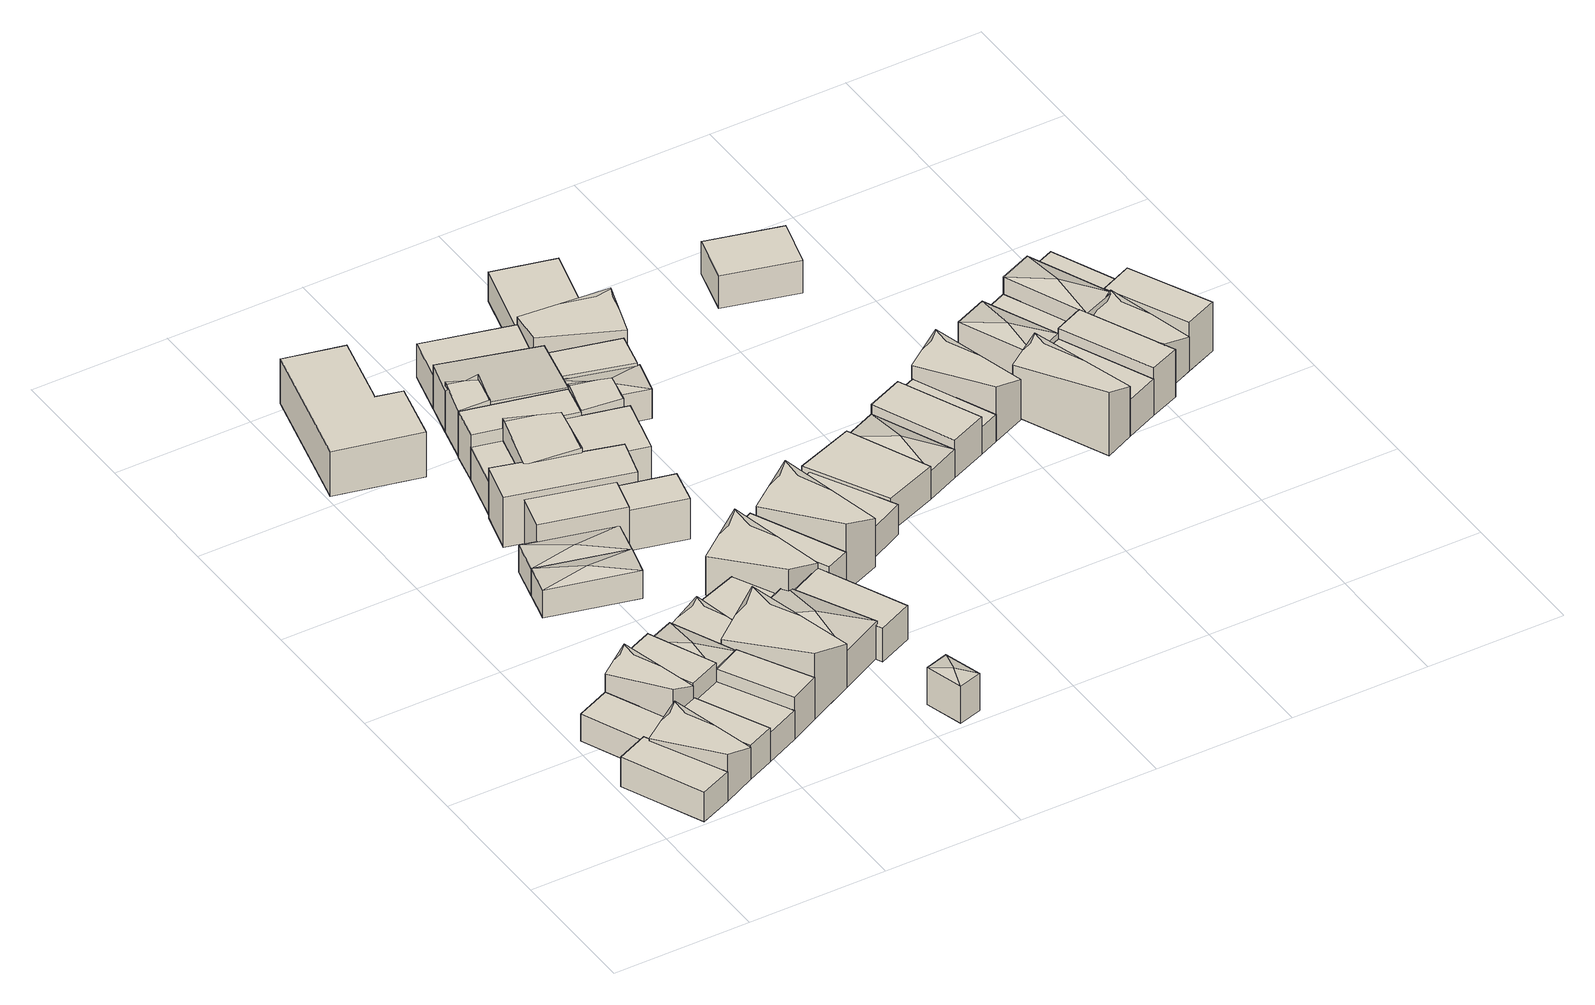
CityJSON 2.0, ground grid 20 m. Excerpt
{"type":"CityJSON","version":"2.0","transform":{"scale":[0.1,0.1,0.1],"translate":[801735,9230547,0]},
"CityObjects":{
"building1":{"type":"Building","attributes":{"Building Type":"Residential","Roof Shape":"flat","Roof Material":"Concrete Aluminum Tile","Roof Material Code":2,"Roof Direction":"southwest","Building Height":4.74,"Roof Slope":5.7,"Footprint Area":65.12,"Solar PV Capacity Low":8.15,"Solar PV Capacity High":10.71,"Solar Annual Energy Low":11757,"Solar Annual Energy High":15494,"Suitable PV Area":48.68},"geometry":[{"type":"MultiSurface","lod":"2.2","boundaries":[[[0,1,2,3]],[[3,2,4,5]],[[2,1,6,4]],[[1,0,7,6]],[[0,3,5,7]],[[5,4,6,7]]]}]},
"building2":{"type":"Building","attributes":{"Building Type":"Residential","Roof Shape":"flat","Roof Material":"Concrete Aluminum Tile","Roof Material Code":2,"Roof Direction":"southwest","Building Height":4.34,"Roof Slope":11.8,"Footprint Area":57.9,"Solar PV Capacity Low":7.25,"Solar PV Capacity High":9.52,"Solar Annual Energy Low":10454,"Solar Annual Energy High":13777,"Suitable PV Area":43.28},"geometry":[{"type":"MultiSurface","lod":"2.2","boundaries":[[[8,9,10,11]],[[11,10,12,13]],[[10,9,14,12]],[[9,8,15,14]],[[8,11,13,15]],[[13,12,14,15]]]}]},
"building3":{"type":"Building","attributes":{"Building Type":"Residential","Roof Shape":"gable","Roof Material":"Concrete Aluminum Tile","Roof Material Code":2,"Roof Direction":"southwest","Building Height":5.13,"Roof Slope":28.4,"Footprint Area":63.45,"Solar PV Capacity Low":7.94,"Solar PV Capacity High":10.43,"Solar Annual Energy Low":11456,"Solar Annual Energy High":15098,"Suitable PV Area":47.43},"geometry":[{"type":"MultiSurface","lod":"2.2","boundaries":[[[1,16,11,10]],[[10,11,17,18]],[[11,16,19,17]],[[16,1,20,19]],[[1,10,18,20]],[[18,17,19,20]]]}]},
"building4":{"type":"Building","attributes":{"Building Type":"Residential","Roof Shape":"gable","Roof Material":"Concrete Aluminum Tile","Roof Material Code":2,"Roof Direction":"southwest","Building Height":7.24,"Roof Slope":30.6,"Footprint Area":43.56,"Solar PV Capacity Low":5.45,"Solar PV Capacity High":7.16,"Solar Annual Energy Low":7865,"Solar Annual Energy High":10365,"Suitable PV Area":32.56},"geometry":[{"type":"MultiSurface","lod":"2.2","boundaries":[[[8,21,22,23]],[[23,22,24,25]],[[22,21,26,24]],[[21,8,27,26]],[[8,23,25,27]],[[25,24,26,27]]]}]},
"building5":{"type":"Building","attributes":{"Building Type":"Residential","Roof Shape":"shed","Roof Material":"Concrete Aluminum Tile","Roof Material Code":2,"Roof Direction":"southwest","Building Height":5.22,"Roof Slope":11.4,"Footprint Area":51.06,"Solar PV Capacity Low":6.39,"Solar PV Capacity High":8.4,"Solar Annual Energy Low":9218,"Solar Annual Energy High":12149,"Suitable PV Area":38.17},"geometry":[{"type":"MultiSurface","lod":"2.2","boundaries":[[[16,28,29,11]],[[11,29,30,31]],[[29,28,32,30]],[[28,16,33,32]],[[16,11,31,33]],[[31,30,32,33]]]}]},
"building6":{"type":"Building","attributes":{"Building Type":"Residential","Roof Shape":"flat","Roof Material":"Concrete Aluminum Tile","Roof Material Code":2,"Roof Direction":"southwest","Building Height":7.56,"Roof Slope":11.5,"Footprint Area":54.65,"Solar PV Capacity Low":6.84,"Solar PV Capacity High":8.99,"Solar Annual Energy Low":9867,"Solar Annual Energy High":13004,"Suitable PV Area":40.85},"geometry":[{"type":"MultiSurface","lod":"2.2","boundaries":[[[34,23,22,35]],[[35,22,36,37]],[[22,23,38,36]],[[23,34,39,38]],[[34,35,37,39]],[[37,36,38,39]]]}]},
"building7":{"type":"Building","attributes":{"Building Type":"Residential","Roof Shape":"flat","Roof Material":"Concrete Aluminum Tile","Roof Material Code":2,"Roof Direction":"southwest","Building Height":4.57,"Roof Slope":5.7,"Footprint Area":64.01,"Solar PV Capacity Low":8.01,"Solar PV Capacity High":10.53,"Solar Annual Energy Low":11557,"Solar Annual Energy High":15231,"Suitable PV Area":47.85},"geometry":[{"type":"MultiSurface","lod":"2.2","boundaries":[[[28,40,41,29]],[[29,41,42,43]],[[41,40,44,42]],[[40,28,45,44]],[[28,29,43,45]],[[43,42,44,45]]]}]},
"building8":{"type":"Building","attributes":{"Building Type":"Residential","Roof Shape":"hip","Roof Material":"Concrete Aluminum Tile","Roof Material Code":2,"Roof Direction":"southwest","Building Height":6.26,"Roof Slope":20.8,"Footprint Area":50.54,"Solar PV Capacity Low":6.33,"Solar PV Capacity High":8.31,"Solar Annual Energy Low":9124,"Solar Annual Energy High":12025,"Suitable PV Area":37.78},"geometry":[{"type":"MultiSurface","lod":"2.2","boundaries":[[[35,46,47,34]],[[34,47,48,49]],[[47,46,50,48]],[[46,35,51,50]],[[35,34,49,51]],[[49,48,52]],[[48,50,52]],[[50,51,52]],[[51,49,52]]]}]},
"building9":{"type":"Building","attributes":{"Building Type":"Residential","Roof Shape":"shed","Roof Material":"Concrete Aluminum Tile","Roof Material Code":2,"Roof Direction":"southwest","Building Height":6.54,"Roof Slope":11.2,"Footprint Area":55.45,"Solar PV Capacity Low":6.94,"Solar PV Capacity High":9.12,"Solar Annual Energy Low":10012,"Solar Annual Energy High":13195,"Suitable PV Area":41.45},"geometry":[{"type":"MultiSurface","lod":"2.2","boundaries":[[[40,53,54,35]],[[35,54,55,56]],[[54,53,57,55]],[[53,40,58,57]],[[40,35,56,58]],[[56,55,57,58]]]}]},
"building10":{"type":"Building","attributes":{"Building Type":"Residential","Roof Shape":"hip","Roof Material":"Concrete Aluminum Tile","Roof Material Code":2,"Roof Direction":"northwest","Building Height":4.39,"Roof Slope":23.7,"Footprint Area":61.94,"Solar PV Capacity Low":7.76,"Solar PV Capacity High":10.19,"Solar Annual Energy Low":11183,"Solar Annual Energy High":14738,"Suitable PV Area":46.3},"geometry":[{"type":"MultiSurface","lod":"2.2","boundaries":[[[59,60,61,62]],[[62,61,63,64]],[[61,60,65,63]],[[60,59,66,65]],[[59,62,64,66]],[[64,63,67]],[[63,65,67]],[[65,66,67]],[[66,64,67]]]}]},
"building11":{"type":"Building","attributes":{"Building Type":"Residential","Roof Shape":"gable","Roof Material":"Concrete Aluminum Tile","Roof Material Code":2,"Roof Direction":"southwest","Building Height":4.14,"Roof Slope":31.9,"Footprint Area":56.22,"Solar PV Capacity Low":7.04,"Solar PV Capacity High":9.24,"Solar Annual Energy Low":10150,"Solar Annual Energy High":13376,"Suitable PV Area":42.02},"geometry":[{"type":"MultiSurface","lod":"2.2","boundaries":[[[68,69,70,71]],[[71,70,72,73]],[[70,69,74,72]],[[69,68,75,74]],[[68,71,73,75]],[[73,72,74,75]]]}]},
"building12":{"type":"Building","attributes":{"Building Type":"Residential","Roof Shape":"hip","Roof Material":"Concrete Aluminum Tile","Roof Material Code":2,"Roof Direction":"northwest","Building Height":4.25,"Roof Slope":20.1,"Footprint Area":67.83,"Solar PV Capacity Low":8.49,"Solar PV Capacity High":11.16,"Solar Annual Energy Low":12247,"Solar Annual Energy High":16140,"Suitable PV Area":50.71},"geometry":[{"type":"MultiSurface","lod":"2.2","boundaries":[[[76,77,59,62]],[[62,59,78,79]],[[59,77,80,78]],[[77,76,81,80]],[[76,62,79,81]],[[79,78,82]],[[78,80,82]],[[80,81,82]],[[81,79,82]]]}]},
"building13":{"type":"Building","attributes":{"Building Type":"Residential","Roof Shape":"gable","Roof Material":"Concrete Aluminum Tile","Roof Material Code":2,"Roof Direction":"southwest","Building Height":6.99,"Roof Slope":31.9,"Footprint Area":104.51,"Solar PV Capacity Low":13.08,"Solar PV Capacity High":17.19,"Solar Annual Energy Low":18868,"Solar Annual Energy High":24866,"Suitable PV Area":78.12},"geometry":[{"type":"MultiSurface","lod":"2.2","boundaries":[[[53,83,84,68]],[[68,84,85,86]],[[84,83,87,85]],[[83,53,88,87]],[[53,68,86,88]],[[86,85,87,88]]]}]},
"building14":{"type":"Building","attributes":{"Building Type":"Residential","Roof Shape":"flat","Roof Material":"Concrete Aluminum Tile","Roof Material Code":2,"Roof Direction":"northwest","Building Height":7.12,"Roof Slope":11.9,"Footprint Area":210.99,"Solar PV Capacity Low":26.42,"Solar PV Capacity High":34.7,"Solar Annual Energy Low":38093,"Solar Annual Energy High":50203,"Suitable PV Area":157.71},"geometry":[{"type":"MultiSurface","lod":"2.2","boundaries":[[[89,90,91,92,93,94]],[[94,93,95,96]],[[93,92,97,95]],[[92,91,98,97]],[[91,90,99,98]],[[90,89,100,99]],[[89,94,96,100]],[[96,95,97,98,99,100]]]}]},
"building15":{"type":"Building","attributes":{"Building Type":"Residential","Roof Shape":"flat","Roof Material":"Concrete Aluminum Tile","Roof Material Code":2,"Roof Direction":"northwest","Building Height":6.99,"Roof Slope":11.9,"Footprint Area":68.55,"Solar PV Capacity Low":8.58,"Solar PV Capacity High":11.27,"Solar Annual Energy Low":12376,"Solar Annual Energy High":16310,"Suitable PV Area":51.24},"geometry":[{"type":"MultiSurface","lod":"2.2","boundaries":[[[101,102,103,104]],[[104,103,105,106]],[[103,102,107,105]],[[102,101,108,107]],[[101,104,106,108]],[[106,105,107,108]]]}]},
"building16":{"type":"Building","attributes":{"Building Type":"Residential","Roof Shape":"flat","Roof Material":"Concrete Aluminum Tile","Roof Material Code":2,"Roof Direction":"northwest","Building Height":5.28,"Roof Slope":8.4,"Footprint Area":37.17,"Solar PV Capacity Low":4.65,"Solar PV Capacity High":6.11,"Solar Annual Energy Low":6711,"Solar Annual Energy High":8845,"Suitable PV Area":27.79},"geometry":[{"type":"MultiSurface","lod":"2.2","boundaries":[[[109,110,111,112]],[[112,111,113,114]],[[111,110,115,113]],[[110,109,116,115]],[[109,112,114,116]],[[114,113,115,116]]]}]},
"building17":{"type":"Building","attributes":{"Building Type":"Residential","Roof Shape":"shed","Roof Material":"Concrete Aluminum Tile","Roof Material Code":2,"Roof Direction":"southwest","Building Height":4.62,"Roof Slope":15,"Footprint Area":66.8,"Solar PV Capacity Low":8.36,"Solar PV Capacity High":10.98,"Solar Annual Energy Low":12060,"Solar Annual Energy High":15894,"Suitable PV Area":49.93},"geometry":[{"type":"MultiSurface","lod":"2.2","boundaries":[[[69,117,118,70]],[[70,118,119,120]],[[118,117,121,119]],[[117,69,122,121]],[[69,70,120,122]],[[120,119,121,122]]]}]},
"building18":{"type":"Building","attributes":{"Building Type":"Residential","Roof Shape":"flat","Roof Material":"Concrete Aluminum Tile","Roof Material Code":2,"Roof Direction":"northwest","Building Height":7.96,"Roof Slope":14.6,"Footprint Area":108.58,"Solar PV Capacity Low":13.59,"Solar PV Capacity High":17.86,"Solar Annual Energy Low":19603,"Solar Annual Energy High":25836,"Suitable PV Area":81.16},"geometry":[{"type":"MultiSurface","lod":"2.2","boundaries":[[[123,124,125,126]],[[126,125,127,128]],[[125,124,129,127]],[[124,123,130,129]],[[123,126,128,130]],[[128,127,129,130]]]}]},
"building19":{"type":"Building","attributes":{"Building Type":"Residential","Roof Shape":"hip","Roof Material":"Concrete Aluminum Tile","Roof Material Code":2,"Roof Direction":"southwest","Building Height":5.82,"Roof Slope":24.8,"Footprint Area":101.52,"Solar PV Capacity Low":12.71,"Solar PV Capacity High":16.69,"Solar Annual Energy Low":18329,"Solar Annual Energy High":24156,"Suitable PV Area":75.89},"geometry":[{"type":"MultiSurface","lod":"2.2","boundaries":[[[83,131,132,84]],[[84,132,133,134]],[[132,131,135,133]],[[131,83,136,135]],[[83,84,134,136]],[[134,133,137]],[[133,135,137]],[[135,136,137]],[[136,134,137]]]}]},
"building20":{"type":"Building","attributes":{"Building Type":"Residential","Roof Shape":"gable","Roof Material":"Concrete Aluminum Tile","Roof Material Code":2,"Roof Direction":"northwest","Building Height":7.91,"Roof Slope":25.9,"Footprint Area":67.24,"Solar PV Capacity Low":8.42,"Solar PV Capacity High":11.06,"Solar Annual Energy Low":12139,"Solar Annual Energy High":15998,"Suitable PV Area":50.26},"geometry":[{"type":"MultiSurface","lod":"2.2","boundaries":[[[111,138,139,112]],[[112,139,140,141]],[[139,138,142,140]],[[138,111,143,142]],[[111,112,141,143]],[[141,140,142,143]]]}]},
"building21":{"type":"Building","attributes":{"Building Type":"Residential","Roof Shape":"gable","Roof Material":"Concrete Aluminum Tile","Roof Material Code":2,"Roof Direction":"northwest","Building Height":7.25,"Roof Slope":33.3,"Footprint Area":22.51,"Solar PV Capacity Low":2.82,"Solar PV Capacity High":3.7,"Solar Annual Energy Low":4063,"Solar Annual Energy High":5355,"Suitable PV Area":16.82},"geometry":[{"type":"MultiSurface","lod":"2.2","boundaries":[[[144,145,146,147]],[[147,146,148,149]],[[146,145,150,148]],[[145,144,151,150]],[[144,147,149,151]],[[149,148,150,151]]]}]},
"building22":{"type":"Building","attributes":{"Building Type":"Residential","Roof Shape":"hip","Roof Material":"Concrete Aluminum Tile","Roof Material Code":2,"Roof Direction":"southwest","Building Height":5.92,"Roof Slope":20.2,"Footprint Area":20.09,"Solar PV Capacity Low":2.52,"Solar PV Capacity High":3.3,"Solar Annual Energy Low":3628,"Solar Annual Energy High":4781,"Suitable PV Area":15.02},"geometry":[{"type":"MultiSurface","lod":"2.2","boundaries":[[[152,153,154,155]],[[155,154,156,157]],[[154,153,158,156]],[[153,152,159,158]],[[152,155,157,159]],[[157,156,160]],[[156,158,160]],[[158,159,160]],[[159,157,160]]]}]},
"building23":{"type":"Building","attributes":{"Building Type":"Residential","Roof Shape":"gable","Roof Material":"Concrete Aluminum Tile","Roof Material Code":2,"Roof Direction":"southwest","Building Height":6.15,"Roof Slope":34.5,"Footprint Area":81.69,"Solar PV Capacity Low":10.23,"Solar PV Capacity High":13.43,"Solar Annual Energy Low":14748,"Solar Annual Energy High":19437,"Suitable PV Area":61.06},"geometry":[{"type":"MultiSurface","lod":"2.2","boundaries":[[[161,162,163,117]],[[117,163,164,165]],[[163,162,166,164]],[[162,161,167,166]],[[161,117,165,167]],[[165,164,166,167]]]}]},
"building24":{"type":"Building","attributes":{"Building Type":"Residential","Roof Shape":"flat","Roof Material":"Concrete Aluminum Tile","Roof Material Code":2,"Roof Direction":"northwest","Building Height":6.48,"Roof Slope":11.1,"Footprint Area":41.99,"Solar PV Capacity Low":5.26,"Solar PV Capacity High":6.91,"Solar Annual Energy Low":7581,"Solar Annual Energy High":9991,"Suitable PV Area":31.39},"geometry":[{"type":"MultiSurface","lod":"2.2","boundaries":[[[168,104,169,170]],[[170,169,171,172]],[[169,104,173,171]],[[104,168,174,173]],[[168,170,172,174]],[[172,171,173,174]]]}]},
"building25":{"type":"Building","attributes":{"Building Type":"Residential","Roof Shape":"flat","Roof Material":"Concrete Aluminum Tile","Roof Material Code":2,"Roof Direction":"northwest","Building Height":7.31,"Roof Slope":10.8,"Footprint Area":72.72,"Solar PV Capacity Low":9.1,"Solar PV Capacity High":11.96,"Solar Annual Energy Low":13129,"Solar Annual Energy High":17302,"Suitable PV Area":54.36},"geometry":[{"type":"MultiSurface","lod":"2.2","boundaries":[[[175,176,177,178]],[[178,177,179,180]],[[177,176,181,179]],[[176,175,182,181]],[[175,178,180,182]],[[180,179,181,182]]]}]},
"building26":{"type":"Building","attributes":{"Building Type":"Residential","Roof Shape":"flat","Roof Material":"Concrete Aluminum Tile","Roof Material Code":2,"Roof Direction":"southwest","Building Height":5.36,"Roof Slope":10.7,"Footprint Area":77.3,"Solar PV Capacity Low":9.68,"Solar PV Capacity High":12.71,"Solar Annual Energy Low":13956,"Solar Annual Energy High":18394,"Suitable PV Area":57.78},"geometry":[{"type":"MultiSurface","lod":"2.2","boundaries":[[[161,183,184,185]],[[185,184,186,187]],[[184,183,188,186]],[[183,161,189,188]],[[161,185,187,189]],[[187,186,188,189]]]}]},
"building27":{"type":"Building","attributes":{"Building Type":"Residential","Roof Shape":"flat","Roof Material":"Concrete Aluminum Tile","Roof Material Code":2,"Roof Direction":"southwest","Building Height":6.33,"Roof Slope":13,"Footprint Area":53.32,"Solar PV Capacity Low":6.68,"Solar PV Capacity High":8.77,"Solar Annual Energy Low":9626,"Solar Annual Energy High":12687,"Suitable PV Area":39.86},"geometry":[{"type":"MultiSurface","lod":"2.2","boundaries":[[[190,191,192,193]],[[193,192,194,195]],[[192,191,196,194]],[[191,190,197,196]],[[190,193,195,197]],[[195,194,196,197]]]}]},
"building28":{"type":"Building","attributes":{"Building Type":"Residential","Roof Shape":"gable","Roof Material":"Asbestos Sheet","Roof Material Code":4,"Roof Direction":"northwest","Building Height":6.56,"Roof Slope":26.9,"Footprint Area":127.67,"Solar PV Capacity Low":15.98,"Solar PV Capacity High":20.99,"Solar Annual Energy Low":23049,"Solar Annual Energy High":30377,"Suitable PV Area":95.43},"geometry":[{"type":"MultiSurface","lod":"2.2","boundaries":[[[198,144,147,146,178,199]],[[199,178,200,201]],[[178,146,202,200]],[[146,147,203,202]],[[147,144,204,203]],[[144,198,205,204]],[[198,199,201,205]],[[201,200,202,203,204,205]]]}]},
"building29":{"type":"Building","attributes":{"Building Type":"Residential","Roof Shape":"flat","Roof Material":"Concrete Aluminum Tile","Roof Material Code":2,"Roof Direction":"northwest","Building Height":6.82,"Roof Slope":12.9,"Footprint Area":80.15,"Solar PV Capacity Low":10.04,"Solar PV Capacity High":13.18,"Solar Annual Energy Low":14471,"Solar Annual Energy High":19072,"Suitable PV Area":59.92},"geometry":[{"type":"MultiSurface","lod":"2.2","boundaries":[[[138,206,207,139]],[[139,207,208,209]],[[207,206,210,208]],[[206,138,211,210]],[[138,139,209,211]],[[209,208,210,211]]]}]},
"building30":{"type":"Building","attributes":{"Building Type":"Residential","Roof Shape":"shed","Roof Material":"Concrete Aluminum Tile","Roof Material Code":2,"Roof Direction":"northwest","Building Height":5.08,"Roof Slope":14.5,"Footprint Area":89.3,"Solar PV Capacity Low":11.18,"Solar PV Capacity High":14.69,"Solar Annual Energy Low":16122,"Solar Annual Energy High":21248,"Suitable PV Area":66.75},"geometry":[{"type":"MultiSurface","lod":"2.2","boundaries":[[[212,198,213,214]],[[214,213,215,216]],[[213,198,217,215]],[[198,212,218,217]],[[212,214,216,218]],[[216,215,217,218]]]}]},
"building31":{"type":"Building","attributes":{"Building Type":"Residential","Roof Shape":"gable","Roof Material":"Concrete Aluminum Tile","Roof Material Code":2,"Roof Direction":"northwest","Building Height":7.58,"Roof Slope":28.5,"Footprint Area":28.17,"Solar PV Capacity Low":3.53,"Solar PV Capacity High":4.63,"Solar Annual Energy Low":5087,"Solar Annual Energy High":6704,"Suitable PV Area":21.06},"geometry":[{"type":"MultiSurface","lod":"2.2","boundaries":[[[177,219,220,178]],[[178,220,221,222]],[[220,219,223,221]],[[219,177,224,223]],[[177,178,222,224]],[[222,221,223,224]]]}]},
"building32":{"type":"Building","attributes":{"Building Type":"Residential","Roof Shape":"gable","Roof Material":"Concrete Aluminum Tile","Roof Material Code":2,"Roof Direction":"southwest","Building Height":7.7,"Roof Slope":30.8,"Footprint Area":90.43,"Solar PV Capacity Low":11.32,"Solar PV Capacity High":14.87,"Solar Annual Energy Low":16327,"Solar Annual Energy High":21518,"Suitable PV Area":67.6},"geometry":[{"type":"MultiSurface","lod":"2.2","boundaries":[[[225,193,226,227]],[[227,226,228,229]],[[226,193,230,228]],[[193,225,231,230]],[[225,227,229,231]],[[229,228,230,231]]]}]},
"building33":{"type":"Building","attributes":{"Building Type":"Residential","Roof Shape":"hip","Roof Material":"Concrete Aluminum Tile","Roof Material Code":2,"Roof Direction":"northwest","Building Height":4.65,"Roof Slope":20.5,"Footprint Area":57.81,"Solar PV Capacity Low":7.24,"Solar PV Capacity High":9.51,"Solar Annual Energy Low":10437,"Solar Annual Energy High":13756,"Suitable PV Area":43.21},"geometry":[{"type":"MultiSurface","lod":"2.2","boundaries":[[[232,178,233,234]],[[234,233,235,236]],[[233,178,237,235]],[[178,232,238,237]],[[232,234,236,238]],[[236,235,239]],[[235,237,239]],[[237,238,239]],[[238,236,239]]]}]},
"building34":{"type":"Building","attributes":{"Building Type":"Residential","Roof Shape":"flat","Roof Material":"Concrete Aluminum Tile","Roof Material Code":2,"Roof Direction":"southwest","Building Height":4.79,"Roof Slope":14.9,"Footprint Area":91.45,"Solar PV Capacity Low":11.45,"Solar PV Capacity High":15.04,"Solar Annual Energy Low":16511,"Solar Annual Energy High":21760,"Suitable PV Area":68.36},"geometry":[{"type":"MultiSurface","lod":"2.2","boundaries":[[[240,241,242,243]],[[243,242,244,245]],[[242,241,246,244]],[[241,240,247,246]],[[240,243,245,247]],[[245,244,246,247]]]}]},
"building35":{"type":"Building","attributes":{"Building Type":"Residential","Roof Shape":"shed","Roof Material":"Concrete Aluminum Tile","Roof Material Code":2,"Roof Direction":"northwest","Building Height":5.17,"Roof Slope":15.3,"Footprint Area":54.45,"Solar PV Capacity Low":6.82,"Solar PV Capacity High":8.95,"Solar Annual Energy Low":9830,"Solar Annual Energy High":12955,"Suitable PV Area":40.7},"geometry":[{"type":"MultiSurface","lod":"2.2","boundaries":[[[199,232,248,249]],[[249,248,250,251]],[[248,232,252,250]],[[232,199,253,252]],[[199,249,251,253]],[[251,250,252,253]]]}]},
"building36":{"type":"Building","attributes":{"Building Type":"Residential","Roof Shape":"gable","Roof Material":"Asbestos Sheet","Roof Material Code":4,"Roof Direction":"northwest","Building Height":6.53,"Roof Slope":31,"Footprint Area":83.2,"Solar PV Capacity Low":10.42,"Solar PV Capacity High":13.68,"Solar Annual Energy Low":15021,"Solar Annual Energy High":19796,"Suitable PV Area":62.19},"geometry":[{"type":"MultiSurface","lod":"2.2","boundaries":[[[214,213,254,255]],[[255,254,256,257]],[[254,213,258,256]],[[213,214,259,258]],[[214,255,257,259]],[[257,256,258,259]]]}]},
"building37":{"type":"Building","attributes":{"Building Type":"Residential","Roof Shape":"shed","Roof Material":"Concrete Aluminum Tile","Roof Material Code":2,"Roof Direction":"northwest","Building Height":4.35,"Roof Slope":17.3,"Footprint Area":111.56,"Solar PV Capacity Low":13.97,"Solar PV Capacity High":18.35,"Solar Annual Energy Low":20142,"Solar Annual Energy High":26546,"Suitable PV Area":83.39},"geometry":[{"type":"MultiSurface","lod":"2.2","boundaries":[[[260,214,261,262]],[[262,261,263,264]],[[261,214,265,263]],[[214,260,266,265]],[[260,262,264,266]],[[264,263,265,266]]]}]},
"building38":{"type":"Building","attributes":{"Building Type":"Residential","Roof Shape":"flat","Roof Material":"Concrete Aluminum Tile","Roof Material Code":2,"Roof Direction":"southwest","Building Height":5.26,"Roof Slope":11.4,"Footprint Area":112.49,"Solar PV Capacity Low":14.08,"Solar PV Capacity High":18.5,"Solar Annual Energy Low":20310,"Solar Annual Energy High":26767,"Suitable PV Area":84.09},"geometry":[{"type":"MultiSurface","lod":"2.2","boundaries":[[[267,268,269,270]],[[270,269,271,272]],[[269,268,273,271]],[[268,267,274,273]],[[267,270,272,274]],[[272,271,273,274]]]}]},
"building39":{"type":"Building","attributes":{"Building Type":"Residential","Roof Shape":"hip","Roof Material":"Concrete Aluminum Tile","Roof Material Code":2,"Roof Direction":"southwest","Building Height":4.54,"Roof Slope":28.4,"Footprint Area":68.86,"Solar PV Capacity Low":8.62,"Solar PV Capacity High":11.32,"Solar Annual Energy Low":12432,"Solar Annual Energy High":16384,"Suitable PV Area":51.47},"geometry":[{"type":"MultiSurface","lod":"2.2","boundaries":[[[270,275,276,267]],[[267,276,277,278]],[[276,275,279,277]],[[275,270,280,279]],[[270,267,278,280]],[[278,277,281]],[[277,279,281]],[[279,280,281]],[[280,278,281]]]}]},
"building40":{"type":"Building","attributes":{"Building Type":"Residential","Roof Shape":"flat","Roof Material":"Concrete Aluminum Tile","Roof Material Code":2,"Roof Direction":"southwest","Building Height":6.01,"Roof Slope":12.5,"Footprint Area":74.2,"Solar PV Capacity Low":9.29,"Solar PV Capacity High":12.2,"Solar Annual Energy Low":13397,"Solar Annual Energy High":17656,"Suitable PV Area":55.47},"geometry":[{"type":"MultiSurface","lod":"2.2","boundaries":[[[275,282,283,276]],[[276,283,284,285]],[[283,282,286,284]],[[282,275,287,286]],[[275,276,285,287]],[[285,284,286,287]]]}]},
"building41":{"type":"Building","attributes":{"Building Type":"Residential","Roof Shape":"flat","Roof Material":"Concrete Aluminum Tile","Roof Material Code":2,"Roof Direction":"southwest","Building Height":4.29,"Roof Slope":14.7,"Footprint Area":41.86,"Solar PV Capacity Low":5.24,"Solar PV Capacity High":6.88,"Solar Annual Energy Low":7557,"Solar Annual Energy High":9960,"Suitable PV Area":31.29},"geometry":[{"type":"MultiSurface","lod":"2.2","boundaries":[[[282,288,289,283]],[[283,289,290,291]],[[289,288,292,290]],[[288,282,293,292]],[[282,283,291,293]],[[291,290,292,293]]]}]},
"building42":{"type":"Building","attributes":{"Building Type":"Residential","Roof Shape":"gable","Roof Material":"Concrete Aluminum Tile","Roof Material Code":2,"Roof Direction":"southwest","Building Height":6.38,"Roof Slope":27.8,"Footprint Area":69.85,"Solar PV Capacity Low":8.75,"Solar PV Capacity High":11.49,"Solar Annual Energy Low":12611,"Solar Annual Energy High":16620,"Suitable PV Area":52.21},"geometry":[{"type":"MultiSurface","lod":"2.2","boundaries":[[[294,288,295,296]],[[296,295,297,298]],[[295,288,299,297]],[[288,294,300,299]],[[294,296,298,300]],[[298,297,299,300]]]}]},
"building43":{"type":"Building","attributes":{"Building Type":"Residential","Roof Shape":"flat","Roof Material":"Concrete Aluminum Tile","Roof Material Code":2,"Roof Direction":"northwest","Building Height":5.23,"Roof Slope":8.8,"Footprint Area":83.63,"Solar PV Capacity Low":10.47,"Solar PV Capacity High":13.75,"Solar Annual Energy Low":15098,"Solar Annual Energy High":19898,"Suitable PV Area":62.51},"geometry":[{"type":"MultiSurface","lod":"2.2","boundaries":[[[301,302,303,304]],[[304,303,305,306]],[[303,302,307,305]],[[302,301,308,307]],[[301,304,306,308]],[[306,305,307,308]]]}]},
"building44":{"type":"Building","attributes":{"Building Type":"Residential","Roof Shape":"gable","Roof Material":"Concrete Aluminum Tile","Roof Material Code":2,"Roof Direction":"southwest","Building Height":7.98,"Roof Slope":28.7,"Footprint Area":70.16,"Solar PV Capacity Low":8.78,"Solar PV Capacity High":11.54,"Solar Annual Energy Low":12668,"Solar Annual Energy High":16695,"Suitable PV Area":52.45},"geometry":[{"type":"MultiSurface","lod":"2.2","boundaries":[[[309,310,311,312]],[[312,311,313,314]],[[311,310,315,313]],[[310,309,316,315]],[[309,312,314,316]],[[314,313,315,316]]]}]},
"building45":{"type":"Building","attributes":{"Building Type":"Residential","Roof Shape":"hip","Roof Material":"Concrete Aluminum Tile","Roof Material Code":2,"Roof Direction":"southwest","Building Height":6.62,"Roof Slope":22.6,"Footprint Area":61.34,"Solar PV Capacity Low":7.68,"Solar PV Capacity High":10.09,"Solar Annual Energy Low":11075,"Solar Annual Energy High":14595,"Suitable PV Area":45.85},"geometry":[{"type":"MultiSurface","lod":"2.2","boundaries":[[[317,312,318,319]],[[319,318,320,321]],[[318,312,322,320]],[[312,317,323,322]],[[317,319,321,323]],[[321,320,324]],[[320,322,324]],[[322,323,324]],[[323,321,324]]]}]},
"building46":{"type":"Building","attributes":{"Building Type":"Residential","Roof Shape":"flat","Roof Material":"Concrete Aluminum Tile","Roof Material Code":2,"Roof Direction":"southwest","Building Height":5.83,"Roof Slope":6.8,"Footprint Area":77.03,"Solar PV Capacity Low":9.64,"Solar PV Capacity High":12.67,"Solar Annual Energy Low":13907,"Solar Annual Energy High":18329,"Suitable PV Area":57.58},"geometry":[{"type":"MultiSurface","lod":"2.2","boundaries":[[[311,325,326,312]],[[312,326,327,328]],[[326,325,329,327]],[[325,311,330,329]],[[311,312,328,330]],[[328,327,329,330]]]}]},
"building47":{"type":"Building","attributes":{"Building Type":"Residential","Roof Shape":"flat","Roof Material":"Concrete Aluminum Tile","Roof Material Code":2,"Roof Direction":"southwest","Building Height":4.7,"Roof Slope":10.9,"Footprint Area":54.58,"Solar PV Capacity Low":6.83,"Solar PV Capacity High":8.98,"Solar Annual Energy Low":9855,"Solar Annual Energy High":12988,"Suitable PV Area":40.8},"geometry":[{"type":"MultiSurface","lod":"2.2","boundaries":[[[318,331,332,319]],[[319,332,333,334]],[[332,331,335,333]],[[331,318,336,335]],[[318,319,334,336]],[[334,333,335,336]]]}]},
"building48":{"type":"Building","attributes":{"Building Type":"Residential","Roof Shape":"shed","Roof Material":"Concrete Aluminum Tile","Roof Material Code":2,"Roof Direction":"southwest","Building Height":7.35,"Roof Slope":12.8,"Footprint Area":68.82,"Solar PV Capacity Low":8.62,"Solar PV Capacity High":11.32,"Solar Annual Energy Low":12425,"Solar Annual Energy High":16375,"Suitable PV Area":51.44},"geometry":[{"type":"MultiSurface","lod":"2.2","boundaries":[[[325,337,331,318]],[[318,331,338,339]],[[331,337,340,338]],[[337,325,341,340]],[[325,318,339,341]],[[339,338,340,341]]]}]},
"building49":{"type":"Building","attributes":{"Building Type":"Residential","Roof Shape":"hip","Roof Material":"Concrete Aluminum Tile","Roof Material Code":2,"Roof Direction":"southwest","Building Height":7.39,"Roof Slope":28.7,"Footprint Area":68.09,"Solar PV Capacity Low":8.53,"Solar PV Capacity High":11.2,"Solar Annual Energy Low":12293,"Solar Annual Energy High":16201,"Suitable PV Area":50.9},"geometry":[{"type":"MultiSurface","lod":"2.2","boundaries":[[[342,343,344,332]],[[332,344,345,346]],[[344,343,347,345]],[[343,342,348,347]],[[342,332,346,348]],[[346,345,349]],[[345,347,349]],[[347,348,349]],[[348,346,349]]]}]},
"building50":{"type":"Building","attributes":{"Building Type":"Residential","Roof Shape":"gable","Roof Material":"Concrete Aluminum Tile","Roof Material Code":2,"Roof Direction":"southwest","Building Height":5.53,"Roof Slope":27.1,"Footprint Area":62.8,"Solar PV Capacity Low":7.86,"Solar PV Capacity High":10.33,"Solar Annual Energy Low":11338,"Solar Annual Energy High":14942,"Suitable PV Area":46.94},"geometry":[{"type":"MultiSurface","lod":"2.2","boundaries":[[[350,342,351,352]],[[352,351,353,354]],[[351,342,355,353]],[[342,350,356,355]],[[350,352,354,356]],[[354,353,355,356]]]}]},
"building51":{"type":"Building","attributes":{"Building Type":"Residential","Roof Shape":"flat","Roof Material":"Concrete Aluminum Tile","Roof Material Code":2,"Roof Direction":"southwest","Building Height":4.93,"Roof Slope":12.7,"Footprint Area":60.26,"Solar PV Capacity Low":7.55,"Solar PV Capacity High":9.91,"Solar Annual Energy Low":10880,"Solar Annual Energy High":14339,"Suitable PV Area":45.05},"geometry":[{"type":"MultiSurface","lod":"2.2","boundaries":[[[357,358,359,344]],[[344,359,360,361]],[[359,358,362,360]],[[358,357,363,362]],[[357,344,361,363]],[[361,360,362,363]]]}]},
"building52":{"type":"Building","attributes":{"Building Type":"Residential","Roof Shape":"shed","Roof Material":"Concrete Aluminum Tile","Roof Material Code":2,"Roof Direction":"southwest","Building Height":7.48,"Roof Slope":18.5,"Footprint Area":66.64,"Solar PV Capacity Low":8.34,"Solar PV Capacity High":10.96,"Solar Annual Energy Low":12031,"Solar Annual Energy High":15855,"Suitable PV Area":49.81},"geometry":[{"type":"MultiSurface","lod":"2.2","boundaries":[[[352,364,358,357]],[[357,358,365,366]],[[358,364,367,365]],[[364,352,368,367]],[[352,357,366,368]],[[366,365,367,368]]]}]}
},
"vertices":[
[59,5,0],[106,25,0],[54,142,0],[7,121,0],[54,142,47],[7,121,47],[106,25,47],[59,5,47],
[63,249,0],[13,227,0],[55,131,0],[106,153,0],[55,131,43],[106,153,43],[13,227,43],[63,249,43],
[154,48,0],[106,153,75],[55,131,51],[154,48,51],[106,25,75],
[105,154,0],[144,170,0],[101,266,0],[144,170,72],[101,266,93],[105,154,93],[63,249,72],
[194,66,0],[146,172,0],[146,172,52],[106,153,52],[194,66,54],[154,48,54],
[149,287,0],[191,191,0],[144,170,76],[191,191,76],[101,266,76],[149,287,76],
[244,89,0],[196,195,0],[196,195,46],[146,172,46],[244,89,46],[194,66,46],
[236,210,0],[193,306,0],[193,306,63],[149,287,63],[236,210,63],[191,191,63],[192,249,69],
[287,111,0],[234,213,0],[234,213,65],[191,191,66],[287,111,67],[244,89,67],
[115,512,0],[104,466,0],[232,435,0],[244,480,0],[232,435,44],[244,480,44],[104,466,44],[115,512,44],[174,473,51],
[225,235,0],[284,258,0],[252,338,0],[189,315,0],[252,338,59],[189,315,41],[284,258,41],[225,235,61],
[256,530,0],[127,562,0],[115,512,43],[244,480,43],[127,562,43],[256,530,43],[185,521,48],
[355,145,0],[292,269,0],[292,269,105],[225,235,70],[355,145,70],[287,111,105],
[113,885,0],[138,993,0],[52,1013,0],[6,818,0],[130,789,0],[150,876,0],[130,789,71],[150,876,71],[6,818,71],[52,1013,71],[138,993,71],[113,885,71],
[282,581,0],[164,610,0],[150,556,0],[268,526,0],[150,556,70],[268,526,70],[164,610,70],[282,581,70],
[174,754,0],[153,669,0],[195,659,0],[215,744,0],[195,659,53],[215,744,53],[153,669,53],[174,754,53],
[356,286,0],[325,366,0],[325,366,46],[252,338,47],[356,286,48],[284,258,49],
[324,628,0],[153,676,0],[137,615,0],[308,571,0],[137,615,80],[308,571,80],[153,676,80],[324,628,80],
[420,178,0],[358,301,0],[358,301,58],[292,269,58],[420,178,58],[355,145,58],[356,223,70],
[269,641,0],[290,726,0],[290,726,79],[215,744,88],[269,641,88],[195,659,79],
[198,854,0],[186,803,0],[227,793,0],[240,844,0],[227,793,80],[240,844,73],[186,803,73],[198,854,80],
[457,73,0],[423,63,0],[439,8,0],[473,18,0],[439,8,59],[473,18,59],[423,63,59],[457,73,59],[448,40,63],
[416,314,0],[363,427,0],[303,399,0],[303,399,62],[356,286,94],[363,427,94],[416,314,62],
[281,577,0],[346,507,0],[358,559,0],[346,507,65],[358,559,65],[268,526,65],[281,577,65],
[185,802,0],[174,753,0],[316,720,0],[327,769,0],[316,720,73],[327,769,73],[174,753,73],[185,802,73],
[364,289,0],[421,166,0],[472,189,0],[421,166,54],[472,189,54],[364,289,54],[416,314,54],
[396,444,0],[362,428,0],[423,298,0],[457,313,0],[423,298,63],[457,313,63],[362,428,63],[396,444,63],
[210,903,0],[352,868,0],[327,769,75],[352,868,66],[227,793,77],[240,844,82],[198,854,66],[210,903,70],
[358,620,0],[379,705,0],[379,705,68],[290,726,68],[358,620,68],[269,641,68],
[226,969,0],[339,872,0],[355,937,0],[339,872,51],[355,937,53],[210,903,52],[226,969,53],
[371,707,0],[383,756,0],[383,756,76],[327,769,81],[371,707,81],[316,720,76],
[400,436,0],[515,337,0],[461,466,0],[515,337,77],[461,466,106],[457,313,108],[400,436,77],
[340,820,0],[434,742,0],[447,793,0],[434,742,47],[447,793,47],[327,769,47],[340,820,47],[387,781,52],
[515,494,0],[452,463,0],[511,347,0],[574,378,0],[511,347,48],[574,378,48],[452,463,48],[515,494,48],
[443,792,0],[454,843,0],[443,792,52],[454,843,53],[340,820,52],[352,868,54],
[459,842,0],[475,908,0],[459,842,65],[475,908,81],[339,872,81],[355,937,65],
[384,1054,0],[445,915,0],[474,1032,0],[445,915,44],[474,1032,47],[355,937,44],[384,1054,47],
[594,535,0],[508,503,0],[569,388,0],[646,418,0],[569,388,53],[646,418,53],[508,503,53],[594,535,53],
[695,440,0],[644,557,0],[644,557,45],[594,535,45],[695,440,45],[646,418,45],[645,488,55],
[749,463,0],[697,580,0],[697,580,60],[644,557,60],[749,463,60],[695,440,60],
[778,476,0],[727,593,0],[727,593,43],[697,580,43],[778,476,43],[749,463,43],
[726,594,0],[828,498,0],[775,616,0],[828,498,64],[775,616,87],[778,476,87],[726,594,64],
[641,962,0],[623,890,0],[730,862,0],[749,934,0],[730,862,52],[749,934,52],[623,890,52],[641,962,52],
[824,511,0],[884,377,0],[927,397,0],[868,530,0],[927,397,80],[868,530,101],[884,377,101],[824,511,80],
[821,637,0],[916,552,0],[869,658,0],[916,552,66],[869,658,66],[868,530,66],[821,637,66],[868,594,74],
[975,418,0],[916,551,0],[916,551,58],[868,530,58],[975,418,58],[927,397,58],
[959,571,0],[912,677,0],[912,677,47],[869,658,47],[959,571,47],[916,552,47],
[1018,436,0],[959,571,74],[916,552,74],[1018,436,76],[975,418,76],
[963,559,0],[1012,579,0],[960,698,0],[960,698,74],[912,677,74],[1012,579,74],[963,559,74],[962,628,83],
[1011,580,0],[1011,450,0],[1060,472,0],[1011,450,78],[1060,472,55],[963,559,55],[1011,580,78],
[1007,590,0],[1054,611,0],[1007,718,0],[1007,718,49],[960,698,49],[1054,611,49],[1007,590,49],
[1107,492,0],[1054,611,75],[1007,590,75],[1107,492,78],[1060,472,78]
]}
